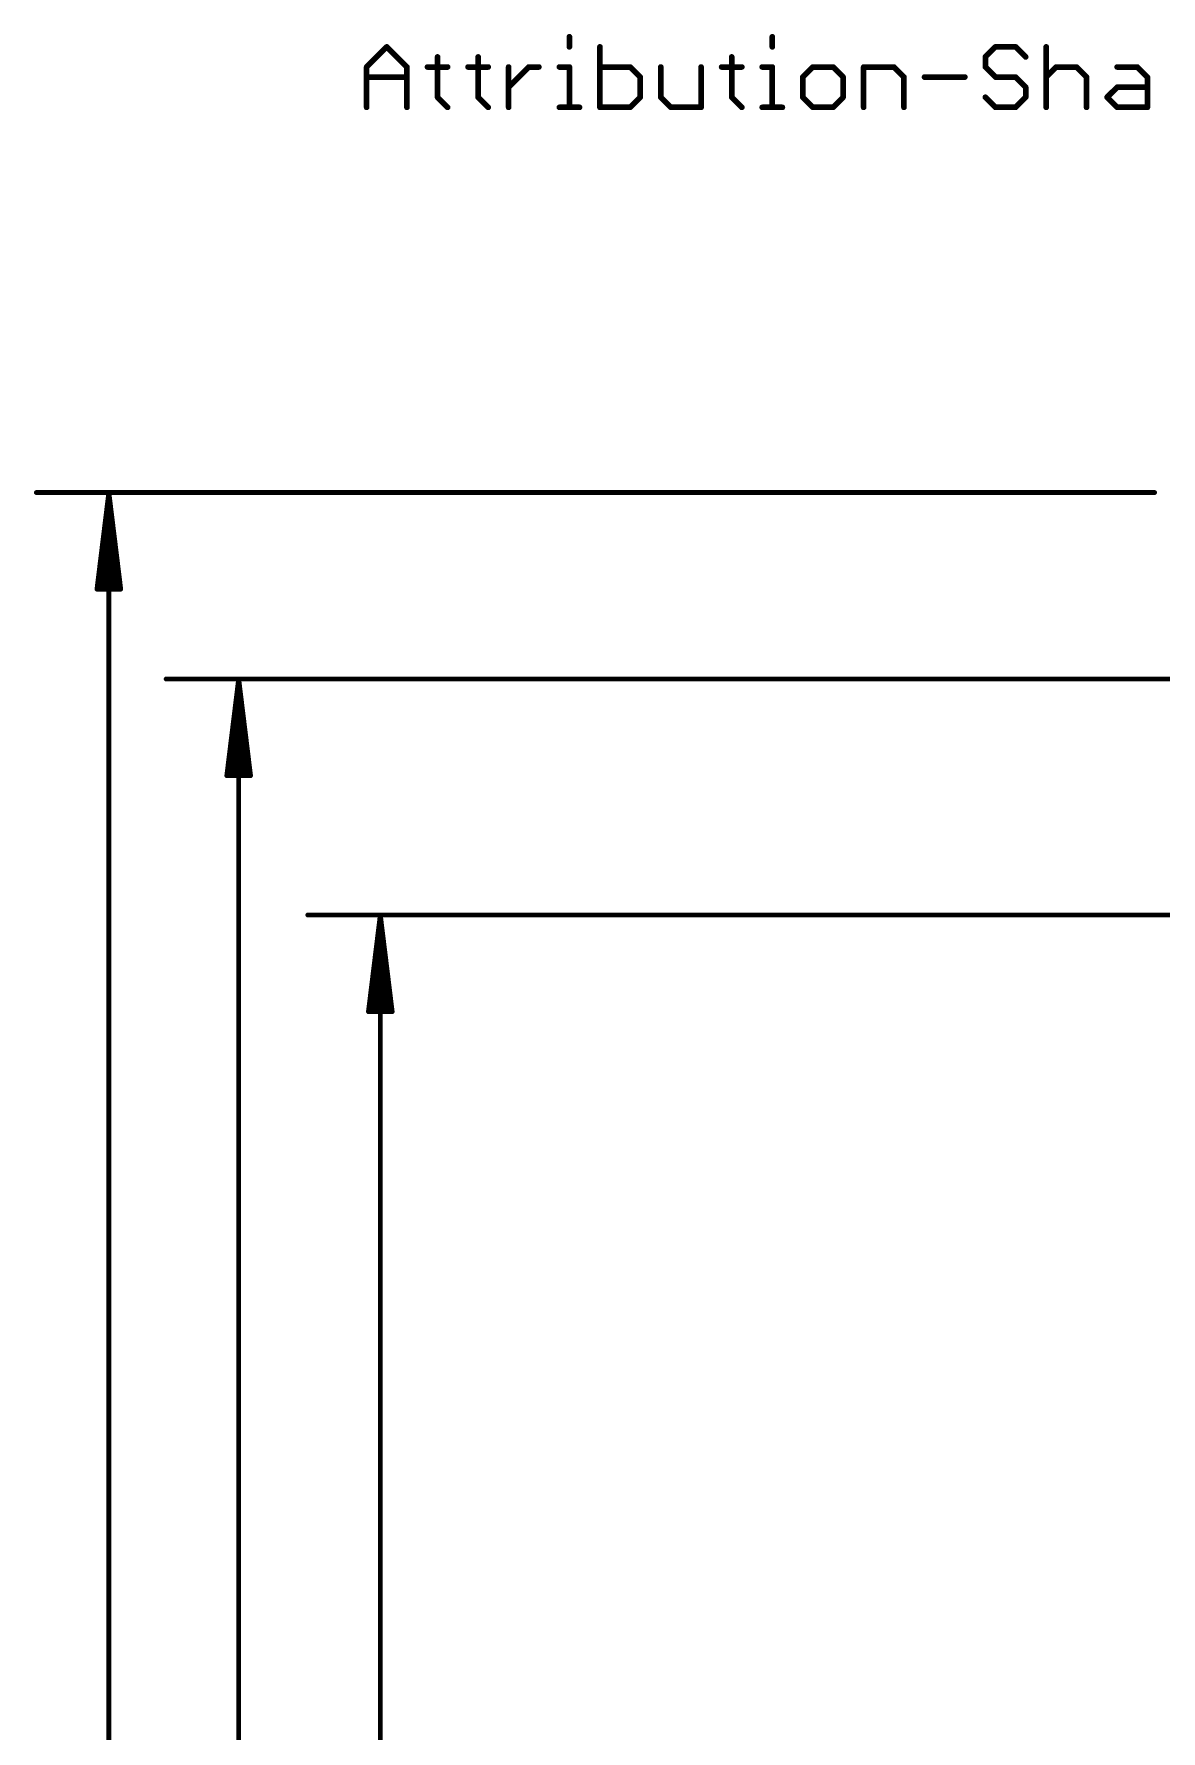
# Model space of a CAD drawing. Extents: x -31 to 85, y -21 to 97.
# Drawn here: x -30.91 to -0.59, y 51.64 to 97.3 of the extents above; entities that cross this region are included whole.
import ezdxf

# ---------------------------------------------------------------- set-up
doc = ezdxf.new("R2010")
doc.units = 0
doc.layers.add('47', color=253, linetype='CONTINUOUS')

msp = doc.modelspace()

# ---------------------------------------------------------------- linework, layer by layer
at = {"layer": '47'}
for points, const_width in [([(-16.5028, 97.2244), (-16.5028, 96.9532)], 0.1524), ([(-11.0456, 97.2244), (-11.0456, 96.9532)], 0.1524), ([(-21.9583, 96.4109), (-21.416, 96.9532)], 0.1524), ([(-21.416, 96.9532), (-20.8736, 96.4109)], 0.1524), ([(-15.6825, 96.9532), (-15.6825, 95.3262)], 0.1524), ([(-5.0427, 96.9532), (-5.3139, 96.682)], 0.1524), ([(-4.5004, 96.9532), (-5.0427, 96.9532)], 0.1524), ([(-4.2292, 96.682), (-4.5004, 96.9532)], 0.1524), ([(-3.6767, 96.9532), (-3.6767, 95.3262)], 0.1524), ([(-21.9583, 95.3262), (-21.9583, 96.4109)], 0.1524), ([(-20.8736, 96.4109), (-20.8736, 95.3262)], 0.1524), ([(-20.3211, 96.4109), (-19.7788, 96.4109)], 0.1524), ([(-20.05, 96.682), (-20.05, 95.5974)], 0.1524), ([(-19.2297, 96.4109), (-18.6874, 96.4109)], 0.1524), ([(-18.9585, 96.682), (-18.9585, 95.5974)], 0.1524), ([(-18.1383, 95.3262), (-18.1383, 96.4109)], 0.1524), ([(-18.1383, 95.8685), (-17.5959, 96.4109)], 0.1524), ([(-17.5959, 96.4109), (-17.3248, 96.4109)], 0.1524), ([(-16.774, 96.4109), (-16.5028, 96.4109)], 0.1524), ([(-16.5028, 96.4109), (-16.5028, 95.3262)], 0.1524), ([(-14.869, 96.4109), (-15.6825, 96.4109)], 0.1524), ([(-14.5979, 96.1397), (-14.869, 96.4109)], 0.1524), ([(-14.0454, 96.4109), (-14.0454, 95.5974)], 0.1524), ([(-12.9607, 95.3262), (-12.9607, 96.4109)], 0.1524), ([(-12.4082, 96.4109), (-11.8659, 96.4109)], 0.1524), ([(-12.1371, 96.682), (-12.1371, 95.5974)], 0.1524), ([(-11.3168, 96.4109), (-11.0456, 96.4109)], 0.1524), ([(-11.0456, 96.4109), (-11.0456, 95.3262)], 0.1524), ([(-9.9542, 96.4109), (-10.2253, 96.1397)], 0.1524), ([(-9.4119, 96.4109), (-9.9542, 96.4109)], 0.1524), ([(-9.1407, 96.1397), (-9.4119, 96.4109)], 0.1524), ([(-8.5882, 95.3262), (-8.5882, 96.4109)], 0.1524), ([(-8.5882, 96.4109), (-7.7747, 96.4109)], 0.1524), ([(-7.7747, 96.4109), (-7.5035, 96.1397)], 0.1524), ([(-5.3139, 96.682), (-5.3139, 96.4109)], 0.1524), ([(-5.3139, 96.4109), (-5.0427, 96.1397)], 0.1524), ([(-3.6767, 96.1397), (-3.4056, 96.4109)], 0.1524), ([(-3.4056, 96.4109), (-2.8632, 96.4109)], 0.1524), ([(-2.8632, 96.4109), (-2.5921, 96.1397)], 0.1524), ([(-1.7684, 96.4109), (-1.2261, 96.4109)], 0.1524), ([(-1.2261, 96.4109), (-0.9549, 96.1397)], 0.1524), ([(-21.9583, 96.1397), (-20.8736, 96.1397)], 0.1524), ([(-14.5979, 95.5974), (-14.5979, 96.1397)], 0.1524), ([(-10.2253, 96.1397), (-10.2253, 95.5974)], 0.1524), ([(-9.1407, 95.5974), (-9.1407, 96.1397)], 0.1524), ([(-7.5035, 96.1397), (-7.5035, 95.3262)], 0.1524), ([(-6.951, 96.1397), (-5.8664, 96.1397)], 0.1524), ([(-5.0427, 96.1397), (-4.5004, 96.1397)], 0.1524), ([(-4.5004, 96.1397), (-4.2292, 95.8685)], 0.1524), ([(-4.2292, 95.8685), (-4.2292, 95.5974)], 0.1524), ([(-2.5921, 96.1397), (-2.5921, 95.3262)], 0.1524), ([(-2.0396, 95.5974), (-1.7684, 95.8685)], 0.1524), ([(-1.7684, 95.8685), (-0.9549, 95.8685)], 0.1524), ([(-0.9549, 96.1397), (-0.9549, 95.3262)], 0.1524), ([(-20.05, 95.5974), (-19.7788, 95.3262)], 0.1524), ([(-18.9585, 95.5974), (-18.6874, 95.3262)], 0.1524), ([(-14.869, 95.3262), (-14.5979, 95.5974)], 0.1524), ([(-14.0454, 95.5974), (-13.7742, 95.3262)], 0.1524), ([(-12.1371, 95.5974), (-11.8659, 95.3262)], 0.1524), ([(-10.2253, 95.5974), (-9.9542, 95.3262)], 0.1524), ([(-9.4119, 95.3262), (-9.1407, 95.5974)], 0.1524), ([(-5.0427, 95.3262), (-5.3139, 95.5974)], 0.1524), ([(-4.2292, 95.5974), (-4.5004, 95.3262)], 0.1524), ([(-1.7684, 95.3262), (-2.0396, 95.5974)], 0.1524), ([(-16.774, 95.3262), (-16.2316, 95.3262)], 0.1524), ([(-15.6825, 95.3262), (-14.869, 95.3262)], 0.1524), ([(-13.7742, 95.3262), (-12.9607, 95.3262)], 0.1524), ([(-11.3168, 95.3262), (-10.7745, 95.3262)], 0.1524), ([(-9.9542, 95.3262), (-9.4119, 95.3262)], 0.1524), ([(-4.5004, 95.3262), (-5.0427, 95.3262)], 0.1524), ([(-0.9549, 95.3262), (-1.7684, 95.3262)], 0.1524), ([(-0.762, 84.963), (-30.8425, 84.963)], 0.13), ([(-28.8925, 84.963), (-29.2117, 82.363)], 0.13), ([(-28.8925, 84.963), (-29.1525, 82.363)], 0.13), ([(-28.8925, 84.963), (-29.0225, 82.363)], 0.13), ([(-28.8925, 0), (-28.8925, 84.963)], 0.13), ([(-28.5733, 82.363), (-28.8925, 84.963)], 0.13), ([(-28.7625, 82.363), (-28.8925, 84.963)], 0.13), ([(-28.6325, 82.363), (-28.8925, 84.963)], 0.13), ([(-29.2117, 82.363), (-28.5733, 82.363)], 0.13), ([(44.2595, 79.9465), (-27.35, 79.9465)], 0.13), ([(-25.4, 79.9465), (-25.7192, 77.3465)], 0.13), ([(-25.4, 79.9465), (-25.66, 77.3465)], 0.13), ([(-25.4, 79.9465), (-25.53, 77.3465)], 0.13), ([(-25.4, 0), (-25.4, 79.9465)], 0.13), ([(-25.0808, 77.3465), (-25.4, 79.9465)], 0.13), ([(-25.27, 77.3465), (-25.4, 79.9465)], 0.13), ([(-25.14, 77.3465), (-25.4, 79.9465)], 0.13), ([(-25.7192, 77.3465), (-25.0808, 77.3465)], 0.13), ([(4.191, 73.5965), (-23.54, 73.5965)], 0.13), ([(-21.59, 73.5965), (-21.9092, 70.9965)], 0.13), ([(-21.59, 73.5965), (-21.85, 70.9965)], 0.13), ([(-21.59, 73.5965), (-21.72, 70.9965)], 0.13), ([(-21.59, 0), (-21.59, 73.5965)], 0.13), ([(-21.2708, 70.9965), (-21.59, 73.5965)], 0.13), ([(-21.46, 70.9965), (-21.59, 73.5965)], 0.13), ([(-21.33, 70.9965), (-21.59, 73.5965)], 0.13), ([(-21.9092, 70.9965), (-21.2708, 70.9965)], 0.13)]:
    msp.add_lwpolyline(points, dxfattribs=dict(at, const_width=const_width))
for points, const_width in [([(-16.4647, 97.2244, 1), (-16.5409, 97.2244)], 0.0762), ([(-11.0075, 97.2244, 1), (-11.0837, 97.2244)], 0.0762), ([(-21.389, 96.9801, 1), (-21.4429, 96.9262)], 0.0762), ([(-21.389, 96.9262, 1), (-21.4429, 96.9801)], 0.0762), ([(-16.5409, 96.9532, 1), (-16.4647, 96.9532)], 0.0762), ([(-15.6444, 96.9532, 1), (-15.7206, 96.9532)], 0.0762), ([(-11.0837, 96.9532, 1), (-11.0075, 96.9532)], 0.0762), ([(-5.0427, 96.9913, 1), (-5.0427, 96.9151)], 0.0762), ([(-5.0158, 96.9262, 1), (-5.0697, 96.9801)], 0.0762), ([(-4.4734, 96.9801, 1), (-4.5273, 96.9262)], 0.0762), ([(-4.5004, 96.9151, 1), (-4.5004, 96.9913)], 0.0762), ([(-3.6386, 96.9532, 1), (-3.7148, 96.9532)], 0.0762), ([(-21.9202, 96.4109, 1), (-21.9964, 96.4109)], 0.0762), ([(-21.9852, 96.4378, 1), (-21.9314, 96.3839)], 0.0762), ([(-20.8355, 96.4109, 1), (-20.9117, 96.4109)], 0.0762), ([(-20.9006, 96.3839, 1), (-20.8467, 96.4378)], 0.0762), ([(-20.3211, 96.449, 1), (-20.3211, 96.3728)], 0.0762), ([(-20.0119, 96.682, 1), (-20.0881, 96.682)], 0.0762), ([(-19.7788, 96.3728, 1), (-19.7788, 96.449)], 0.0762), ([(-19.2297, 96.449, 1), (-19.2297, 96.3728)], 0.0762), ([(-18.9204, 96.682, 1), (-18.9966, 96.682)], 0.0762), ([(-18.6874, 96.3728, 1), (-18.6874, 96.449)], 0.0762), ([(-18.1002, 96.4109, 1), (-18.1764, 96.4109)], 0.0762), ([(-17.5959, 96.449, 1), (-17.5959, 96.3728)], 0.0762), ([(-17.569, 96.3839, 1), (-17.6229, 96.4378)], 0.0762), ([(-17.3248, 96.3728, 1), (-17.3248, 96.449)], 0.0762), ([(-16.774, 96.449, 1), (-16.774, 96.3728)], 0.0762), ([(-16.4647, 96.4109, 1), (-16.5409, 96.4109)], 0.0762), ([(-16.5028, 96.3728, 1), (-16.5028, 96.449)], 0.0762), ([(-15.6825, 96.449, 1), (-15.6825, 96.3728)], 0.0762), ([(-14.8421, 96.4378, 1), (-14.896, 96.3839)], 0.0762), ([(-14.869, 96.3728, 1), (-14.869, 96.449)], 0.0762), ([(-14.0073, 96.4109, 1), (-14.0835, 96.4109)], 0.0762), ([(-12.9226, 96.4109, 1), (-12.9988, 96.4109)], 0.0762), ([(-12.4082, 96.449, 1), (-12.4082, 96.3728)], 0.0762), ([(-12.099, 96.682, 1), (-12.1752, 96.682)], 0.0762), ([(-11.8659, 96.3728, 1), (-11.8659, 96.449)], 0.0762), ([(-11.3168, 96.449, 1), (-11.3168, 96.3728)], 0.0762), ([(-11.0075, 96.4109, 1), (-11.0837, 96.4109)], 0.0762), ([(-11.0456, 96.3728, 1), (-11.0456, 96.449)], 0.0762), ([(-9.9542, 96.449, 1), (-9.9542, 96.3728)], 0.0762), ([(-9.9272, 96.3839, 1), (-9.9811, 96.4378)], 0.0762), ([(-9.3849, 96.4378, 1), (-9.4388, 96.3839)], 0.0762), ([(-9.4119, 96.3728, 1), (-9.4119, 96.449)], 0.0762), ([(-8.5501, 96.4109, 1), (-8.6263, 96.4109)], 0.0762), ([(-8.5882, 96.449, 1), (-8.5882, 96.3728)], 0.0762), ([(-7.7478, 96.4378, 1), (-7.8016, 96.3839)], 0.0762), ([(-7.7747, 96.3728, 1), (-7.7747, 96.449)], 0.0762), ([(-5.2758, 96.682, 1), (-5.352, 96.682)], 0.0762), ([(-5.3408, 96.709, 1), (-5.2869, 96.6551)], 0.0762), ([(-5.2869, 96.4378, 1), (-5.3408, 96.3839)], 0.0762), ([(-5.352, 96.4109, 1), (-5.2758, 96.4109)], 0.0762), ([(-4.2562, 96.6551, 1), (-4.2023, 96.709)], 0.0762), ([(-3.4056, 96.449, 1), (-3.4056, 96.3728)], 0.0762), ([(-3.3786, 96.3839, 1), (-3.4325, 96.4378)], 0.0762), ([(-2.8363, 96.4378, 1), (-2.8902, 96.3839)], 0.0762), ([(-2.8632, 96.3728, 1), (-2.8632, 96.449)], 0.0762), ([(-1.7684, 96.449, 1), (-1.7684, 96.3728)], 0.0762), ([(-1.1991, 96.4378, 1), (-1.253, 96.3839)], 0.0762), ([(-1.2261, 96.3728, 1), (-1.2261, 96.449)], 0.0762), ([(-21.9583, 96.1778, 1), (-21.9583, 96.1016)], 0.0762), ([(-20.8736, 96.1016, 1), (-20.8736, 96.1778)], 0.0762), ([(-18.1652, 95.8955, 1), (-18.1113, 95.8416)], 0.0762), ([(-14.5598, 96.1397, 1), (-14.636, 96.1397)], 0.0762), ([(-14.6248, 96.1128, 1), (-14.5709, 96.1666)], 0.0762), ([(-10.1872, 96.1397, 1), (-10.2634, 96.1397)], 0.0762), ([(-10.2523, 96.1666, 1), (-10.1984, 96.1128)], 0.0762), ([(-9.1026, 96.1397, 1), (-9.1788, 96.1397)], 0.0762), ([(-9.1676, 96.1128, 1), (-9.1137, 96.1666)], 0.0762), ([(-7.4654, 96.1397, 1), (-7.5416, 96.1397)], 0.0762), ([(-7.5305, 96.1128, 1), (-7.4766, 96.1666)], 0.0762), ([(-6.951, 96.1778, 1), (-6.951, 96.1016)], 0.0762), ([(-5.8664, 96.1016, 1), (-5.8664, 96.1778)], 0.0762), ([(-5.0427, 96.1778, 1), (-5.0427, 96.1016)], 0.0762), ([(-5.0697, 96.1128, 1), (-5.0158, 96.1666)], 0.0762), ([(-4.4734, 96.1666, 1), (-4.5273, 96.1128)], 0.0762), ([(-4.5004, 96.1016, 1), (-4.5004, 96.1778)], 0.0762), ([(-4.1911, 95.8685, 1), (-4.2673, 95.8685)], 0.0762), ([(-4.2562, 95.8416, 1), (-4.2023, 95.8955)], 0.0762), ([(-3.7037, 96.1666, 1), (-3.6498, 96.1128)], 0.0762), ([(-2.554, 96.1397, 1), (-2.6302, 96.1397)], 0.0762), ([(-2.619, 96.1128, 1), (-2.5651, 96.1666)], 0.0762), ([(-1.7684, 95.9066, 1), (-1.7684, 95.8304)], 0.0762), ([(-1.7415, 95.8416, 1), (-1.7953, 95.8955)], 0.0762), ([(-0.9168, 96.1397, 1), (-0.993, 96.1397)], 0.0762), ([(-0.9818, 96.1128, 1), (-0.928, 96.1666)], 0.0762), ([(-0.9549, 95.8304, 1), (-0.9549, 95.9066)], 0.0762), ([(-20.023, 95.6243, 1), (-20.0769, 95.5704)], 0.0762), ([(-20.0881, 95.5974, 1), (-20.0119, 95.5974)], 0.0762), ([(-18.9316, 95.6243, 1), (-18.9855, 95.5704)], 0.0762), ([(-18.9966, 95.5974, 1), (-18.9204, 95.5974)], 0.0762), ([(-14.636, 95.5974, 1), (-14.5598, 95.5974)], 0.0762), ([(-14.5709, 95.5704, 1), (-14.6248, 95.6243)], 0.0762), ([(-14.0184, 95.6243, 1), (-14.0723, 95.5704)], 0.0762), ([(-14.0835, 95.5974, 1), (-14.0073, 95.5974)], 0.0762), ([(-12.1101, 95.6243, 1), (-12.164, 95.5704)], 0.0762), ([(-12.1752, 95.5974, 1), (-12.099, 95.5974)], 0.0762), ([(-10.1984, 95.6243, 1), (-10.2523, 95.5704)], 0.0762), ([(-10.2634, 95.5974, 1), (-10.1872, 95.5974)], 0.0762), ([(-9.1788, 95.5974, 1), (-9.1026, 95.5974)], 0.0762), ([(-9.1137, 95.5704, 1), (-9.1676, 95.6243)], 0.0762), ([(-5.2869, 95.6243, 1), (-5.3408, 95.5704)], 0.0762), ([(-4.2673, 95.5974, 1), (-4.1911, 95.5974)], 0.0762), ([(-4.2023, 95.5704, 1), (-4.2562, 95.6243)], 0.0762), ([(-2.0126, 95.6243, 1), (-2.0665, 95.5704)], 0.0762), ([(-2.0665, 95.6243, 1), (-2.0126, 95.5704)], 0.0762), ([(-21.9964, 95.3262, 1), (-21.9202, 95.3262)], 0.0762), ([(-20.9117, 95.3262, 1), (-20.8355, 95.3262)], 0.0762), ([(-19.8058, 95.2993, 1), (-19.7519, 95.3531)], 0.0762), ([(-18.7143, 95.2993, 1), (-18.6604, 95.3531)], 0.0762), ([(-18.1764, 95.3262, 1), (-18.1002, 95.3262)], 0.0762), ([(-16.774, 95.3643, 1), (-16.774, 95.2881)], 0.0762), ([(-16.5409, 95.3262, 1), (-16.4647, 95.3262)], 0.0762), ([(-16.2316, 95.2881, 1), (-16.2316, 95.3643)], 0.0762), ([(-15.6825, 95.3643, 1), (-15.6825, 95.2881)], 0.0762), ([(-15.7206, 95.3262, 1), (-15.6444, 95.3262)], 0.0762), ([(-14.896, 95.3531, 1), (-14.8421, 95.2993)], 0.0762), ([(-14.869, 95.2881, 1), (-14.869, 95.3643)], 0.0762), ([(-13.7742, 95.3643, 1), (-13.7742, 95.2881)], 0.0762), ([(-13.8012, 95.2993, 1), (-13.7473, 95.3531)], 0.0762), ([(-12.9988, 95.3262, 1), (-12.9226, 95.3262)], 0.0762), ([(-12.9607, 95.2881, 1), (-12.9607, 95.3643)], 0.0762), ([(-11.8928, 95.2993, 1), (-11.839, 95.3531)], 0.0762), ([(-11.3168, 95.3643, 1), (-11.3168, 95.2881)], 0.0762), ([(-11.0837, 95.3262, 1), (-11.0075, 95.3262)], 0.0762), ([(-10.7745, 95.2881, 1), (-10.7745, 95.3643)], 0.0762), ([(-9.9542, 95.3643, 1), (-9.9542, 95.2881)], 0.0762), ([(-9.9811, 95.2993, 1), (-9.9272, 95.3531)], 0.0762), ([(-9.4388, 95.3531, 1), (-9.3849, 95.2993)], 0.0762), ([(-9.4119, 95.2881, 1), (-9.4119, 95.3643)], 0.0762), ([(-8.6263, 95.3262, 1), (-8.5501, 95.3262)], 0.0762), ([(-7.5416, 95.3262, 1), (-7.4654, 95.3262)], 0.0762), ([(-5.0427, 95.3643, 1), (-5.0427, 95.2881)], 0.0762), ([(-5.0697, 95.2993, 1), (-5.0158, 95.3531)], 0.0762), ([(-4.5273, 95.3531, 1), (-4.4734, 95.2993)], 0.0762), ([(-4.5004, 95.2881, 1), (-4.5004, 95.3643)], 0.0762), ([(-3.7148, 95.3262, 1), (-3.6386, 95.3262)], 0.0762), ([(-2.6302, 95.3262, 1), (-2.554, 95.3262)], 0.0762), ([(-1.7684, 95.3643, 1), (-1.7684, 95.2881)], 0.0762), ([(-1.7953, 95.2993, 1), (-1.7415, 95.3531)], 0.0762), ([(-0.993, 95.3262, 1), (-0.9168, 95.3262)], 0.0762), ([(-0.9549, 95.2881, 1), (-0.9549, 95.3643)], 0.0762), ([(-30.8425, 84.9955, 1), (-30.8425, 84.9305)], 0.065), ([(-28.86, 84.963, 1), (-28.925, 84.963)], 0.065), ([(-28.8602, 84.967, 1), (-28.9248, 84.959)], 0.065), ([(-28.86, 84.9614, 1), (-28.925, 84.9646)], 0.065), ([(-28.86, 84.9646, 1), (-28.925, 84.9614)], 0.065), ([(-28.8602, 84.9662, 1), (-28.9248, 84.9598)], 0.065), ([(-28.8602, 84.959, 1), (-28.9248, 84.967)], 0.065), ([(-28.8602, 84.9598, 1), (-28.9248, 84.9662)], 0.065), ([(-0.762, 84.9305, 1), (-0.762, 84.9955)], 0.065), ([(-29.2117, 82.3955, 1), (-29.2117, 82.3305)], 0.065), ([(-29.244, 82.367, 1), (-29.1795, 82.359)], 0.065), ([(-29.1848, 82.3662, 1), (-29.1202, 82.3598)], 0.065), ([(-29.055, 82.3646, 1), (-28.99, 82.3614)], 0.065), ([(-28.795, 82.3614, 1), (-28.73, 82.3646)], 0.065), ([(-28.6648, 82.3598, 1), (-28.6002, 82.3662)], 0.065), ([(-28.6055, 82.359, 1), (-28.541, 82.367)], 0.065), ([(-28.5733, 82.3305, 1), (-28.5733, 82.3955)], 0.065), ([(-27.35, 79.979, 1), (-27.35, 79.914)], 0.065), ([(-25.3675, 79.9465, 1), (-25.4325, 79.9465)], 0.065), ([(-25.3677, 79.9505, 1), (-25.4323, 79.9425)], 0.065), ([(-25.3675, 79.9449, 1), (-25.4325, 79.9481)], 0.065), ([(-25.3675, 79.9481, 1), (-25.4325, 79.9449)], 0.065), ([(-25.3677, 79.9497, 1), (-25.4323, 79.9433)], 0.065), ([(-25.3677, 79.9425, 1), (-25.4323, 79.9505)], 0.065), ([(-25.3677, 79.9433, 1), (-25.4323, 79.9497)], 0.065), ([(-25.7192, 77.379, 1), (-25.7192, 77.314)], 0.065), ([(-25.7515, 77.3505, 1), (-25.687, 77.3425)], 0.065), ([(-25.6923, 77.3497, 1), (-25.6277, 77.3433)], 0.065), ([(-25.5625, 77.3481, 1), (-25.4975, 77.3449)], 0.065), ([(-25.3025, 77.3449, 1), (-25.2375, 77.3481)], 0.065), ([(-25.1723, 77.3433, 1), (-25.1077, 77.3497)], 0.065), ([(-25.113, 77.3425, 1), (-25.0485, 77.3505)], 0.065), ([(-25.0808, 77.314, 1), (-25.0808, 77.379)], 0.065), ([(-23.54, 73.629, 1), (-23.54, 73.564)], 0.065), ([(-21.5575, 73.5965, 1), (-21.6225, 73.5965)], 0.065), ([(-21.5577, 73.6005, 1), (-21.6223, 73.5925)], 0.065), ([(-21.5575, 73.5949, 1), (-21.6225, 73.5981)], 0.065), ([(-21.5575, 73.5981, 1), (-21.6225, 73.5949)], 0.065), ([(-21.5577, 73.5997, 1), (-21.6223, 73.5933)], 0.065), ([(-21.5577, 73.5925, 1), (-21.6223, 73.6005)], 0.065), ([(-21.5577, 73.5933, 1), (-21.6223, 73.5997)], 0.065), ([(-21.9092, 71.029, 1), (-21.9092, 70.964)], 0.065), ([(-21.9415, 71.0005, 1), (-21.877, 70.9925)], 0.065), ([(-21.8823, 70.9997, 1), (-21.8177, 70.9933)], 0.065), ([(-21.7525, 70.9981, 1), (-21.6875, 70.9949)], 0.065), ([(-21.4925, 70.9949, 1), (-21.4275, 70.9981)], 0.065), ([(-21.3623, 70.9933, 1), (-21.2977, 70.9997)], 0.065), ([(-21.303, 70.9925, 1), (-21.2385, 71.0005)], 0.065), ([(-21.2708, 70.964, 1), (-21.2708, 71.029)], 0.065)]:
    msp.add_lwpolyline(points, format="xyb", dxfattribs=dict(at, const_width=const_width))

doc.saveas('drawing.dxf')
